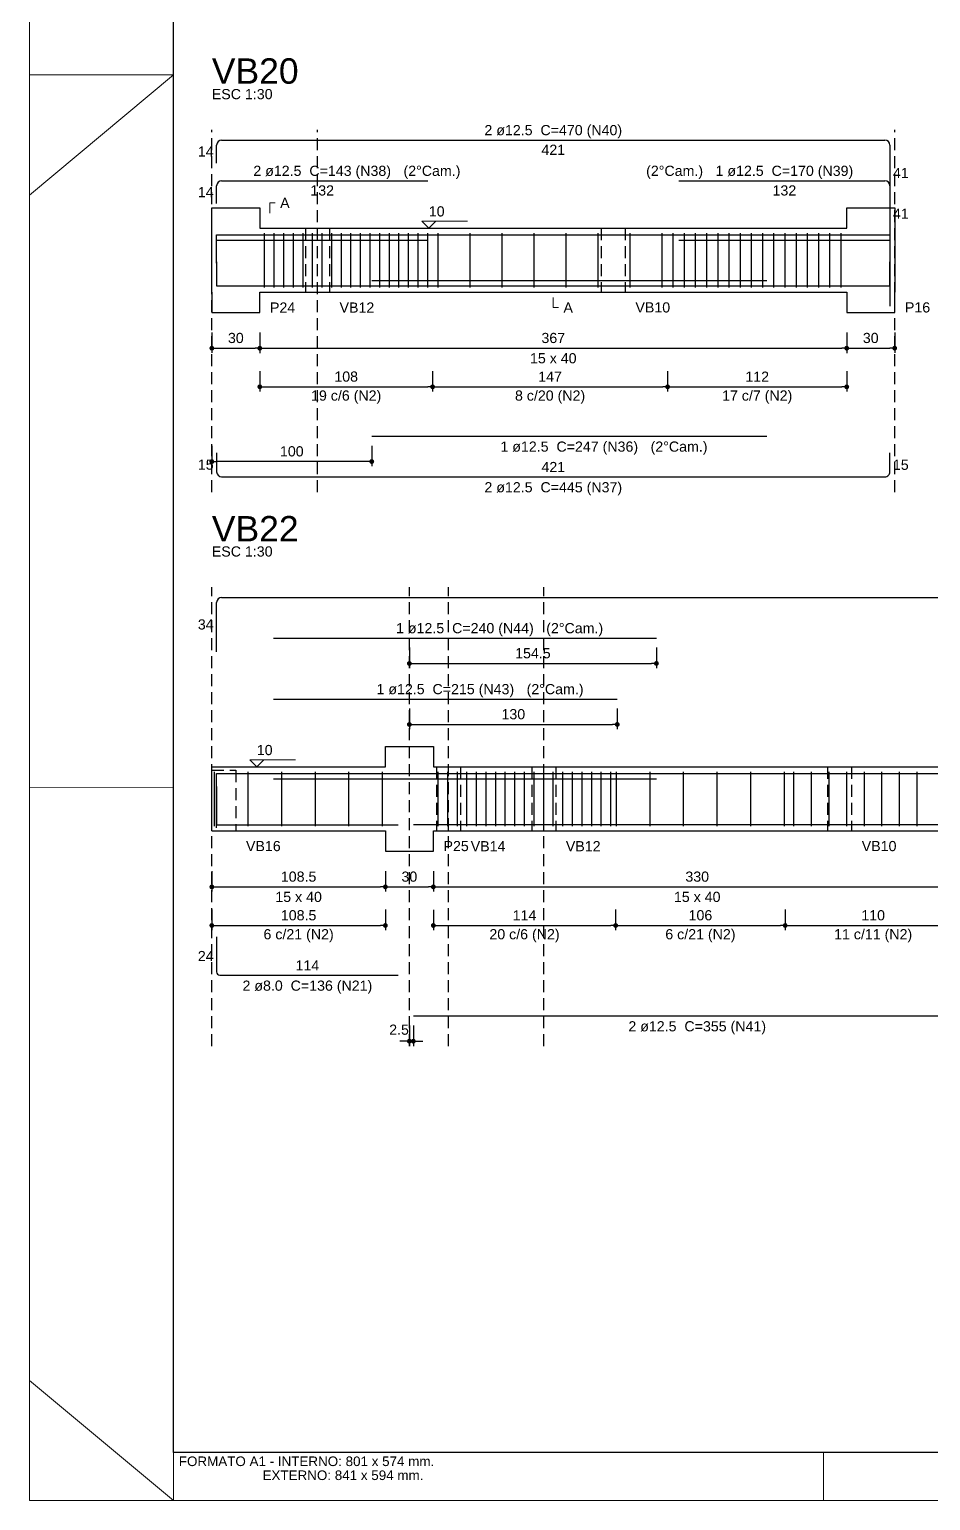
# Model space of a CAD drawing. Header units: millimetres. Extents: x 0 to 84.1, y 0 to 59.4.
# Drawn here: x 0 to 18.78, y 0 to 30.65 of the extents above; entities that cross this region are included whole.
import ezdxf

# ---------------------------------------------------------------- set-up
doc = ezdxf.new("R2010")
doc.units = ezdxf.units.MM
doc.header["$MEASUREMENT"] = 0
doc.linetypes.add('Dashed2', pattern=[0.375, 0.25, -0.125])
doc.layers.get('0').update_dxf_attribs({"color": 1, "lineweight": 13})
for name, color, linetype, lineweight in [('Descrição da armadura', 2, 'Continuous', 20), ('DT-Forma', 4, 'Continuous', 30), ('DT-Pontilhado', 7, 'Dashed2', 25), ('DT-Textos', 2, 'Continuous', 20), ('DT-Título', 3, 'Continuous', 25), ('FOLHA EXTERNA', 1, 'Continuous', 13), ('Folha_padrão', 3, 'Continuous', 25), ('Textos armaduras', 1, 'Continuous', 13)]:
    doc.layers.add(name, color=color, linetype=linetype, lineweight=lineweight)
for name, color, linetype in [('DT-Arm complementar', 252, 'Continuous'), ('DT-Barras na forma', 170, 'Continuous'), ('DT-Barras rebatidas', 170, 'Continuous'), ('DT-Cotas', 12, 'Continuous')]:
    doc.layers.add(name, color=color, linetype=linetype)
doc.styles.add('Arial', font='')
doc.styles.get('Arial').set_extended_font_data('Arial')
doc.dimstyles.new('UM_30.000300', dxfattribs={"dimtxt": 0.18, "dimasz": 0.1, "dimexe": 0.1, "dimexo": 0.2, "dimgap": 0, "dimtad": 1, "dimtih": 1, "dimtoh": 1, "dimdec": 1, "dimlfac": 30.0003, "dimzin": 0, "dimdsep": 46, "dimtxsty": 'Standard', "dimcen": 0.09, "dimdle": 0.1, "dimadec": 1, "dimazin": 2, "dimtfac": 1, "dimtdec": 4, "dimtofl": 0, "dimtmove": 0, "dimatfit": 3, "dimfxl": 1, "dimtolj": 1, "dimarcsym": 0})

# ---------------------------------------------------------------- blocks, each defined once
blk = doc.blocks.new('_Dot')
at = {"color": 0, "linetype": 'ByBlock', "lineweight": -2}
blk.add_line((-0.5, 0), (-1, 0), dxfattribs=at)
at = {"color": 0, "linetype": 'ByBlock', "const_width": 0.5}
blk.add_lwpolyline([(-0.25, 0, 1), (0.25, 0, 1)], format="xyb", close=True, dxfattribs=at)
blk = doc.blocks.new('*D63')
at = {"layer": 'Defpoints', "color": 0}
for p in [(3.80242, 24.539827), (4.80242, 24.539827), (4.80242, 24.010327)]:
    blk.add_point(p, dxfattribs=at)
at = {"layer": 'DT-Cotas', "color": 0, "lineweight": -2}
for p, q in [((3.80242, 24.339827), (3.80242, 23.910327)), ((4.80242, 24.339827), (4.80242, 23.910327)), ((3.90242, 24.010327), (4.70242, 24.010327))]:
    blk.add_line(p, q, dxfattribs=at)
at = {"layer": 'DT-Cotas', "color": 0, "lineweight": -2, "xscale": 0.1, "yscale": 0.1, "zscale": 0.1, "rotation": 180}
blk.add_blockref('_Dot', (3.80242, 24.010327), dxfattribs=at)
at = {"layer": 'DT-Cotas', "color": 0, "lineweight": -2, "xscale": 0.1, "yscale": 0.1, "zscale": 0.1}
blk.add_blockref('_Dot', (4.80242, 24.010327), dxfattribs=at)
at = {"layer": 'DT-Cotas', "insert": (4.30242, 24.222127), "char_height": 0.2118, "attachment_point": 5, "rotation": 0.0057296, "style": 'Arial'}
blk.add_mtext('\\A1;30', dxfattribs=at)
blk = doc.blocks.new('*D64')
at = {"layer": 'Defpoints', "color": 0}
for p in [(4.802, 24.54), (17.036, 24.54), (17.036, 24.01)]:
    blk.add_point(p, dxfattribs=at)
at = {"layer": 'DT-Cotas', "color": 0, "lineweight": -2}
for p, q in [((4.802, 24.34), (4.802, 23.91)), ((17.036, 24.34), (17.036, 23.91)), ((4.902, 24.01), (16.936, 24.01))]:
    blk.add_line(p, q, dxfattribs=at)
at = {"layer": 'DT-Cotas', "color": 0, "lineweight": -2, "xscale": 0.1, "yscale": 0.1, "zscale": 0.1, "rotation": 180}
blk.add_blockref('_Dot', (4.802, 24.01), dxfattribs=at)
at = {"layer": 'DT-Cotas', "color": 0, "lineweight": -2, "xscale": 0.1, "yscale": 0.1, "zscale": 0.1}
blk.add_blockref('_Dot', (17.036, 24.01), dxfattribs=at)
at = {"layer": 'DT-Cotas', "insert": (10.919, 24.222), "char_height": 0.2118, "attachment_point": 5, "style": 'Arial'}
blk.add_mtext('\\A1;367', dxfattribs=at)
blk = doc.blocks.new('*D65')
at = {"layer": 'Defpoints', "color": 0}
for p in [(17.035753, 24.539827), (18.035753, 24.539827), (18.035753, 24.010327)]:
    blk.add_point(p, dxfattribs=at)
at = {"layer": 'DT-Cotas', "color": 0, "lineweight": -2}
for p, q in [((17.035753, 24.339827), (17.035753, 23.910327)), ((18.035753, 24.339827), (18.035753, 23.910327)), ((17.135753, 24.010327), (17.935753, 24.010327))]:
    blk.add_line(p, q, dxfattribs=at)
at = {"layer": 'DT-Cotas', "color": 0, "lineweight": -2, "xscale": 0.1, "yscale": 0.1, "zscale": 0.1, "rotation": 180}
blk.add_blockref('_Dot', (17.035753, 24.010327), dxfattribs=at)
at = {"layer": 'DT-Cotas', "color": 0, "lineweight": -2, "xscale": 0.1, "yscale": 0.1, "zscale": 0.1}
blk.add_blockref('_Dot', (18.035753, 24.010327), dxfattribs=at)
at = {"layer": 'DT-Cotas', "insert": (17.535753, 24.222127), "char_height": 0.2118, "attachment_point": 5, "rotation": 0.0057296, "style": 'Arial'}
blk.add_mtext('\\A1;30', dxfattribs=at)
blk = doc.blocks.new('*D66')
at = {"layer": 'Defpoints', "color": 0}
for p in [(3.802, 22.178), (7.136, 22.178), (3.802, 21.649)]:
    blk.add_point(p, dxfattribs=at)
at = {"layer": 'DT-Cotas', "color": 0, "lineweight": -2}
for p, q in [((3.802, 21.978), (3.802, 21.549)), ((7.136, 21.978), (7.136, 21.549)), ((7.036, 21.649), (3.902, 21.649))]:
    blk.add_line(p, q, dxfattribs=at)
at = {"layer": 'DT-Cotas', "color": 0, "lineweight": -2, "xscale": 0.1, "yscale": 0.1, "zscale": 0.1, "rotation": 180}
blk.add_blockref('_Dot', (3.802, 21.649), dxfattribs=at)
at = {"layer": 'DT-Cotas', "color": 0, "lineweight": -2, "xscale": 0.1, "yscale": 0.1, "zscale": 0.1}
blk.add_blockref('_Dot', (7.136, 21.649), dxfattribs=at)
at = {"layer": 'DT-Cotas', "insert": (5.469, 21.86), "char_height": 0.2118, "attachment_point": 5, "rotation": 0.0057, "style": 'Arial'}
blk.add_mtext('\\A1;100', dxfattribs=at)
blk = doc.blocks.new('*D69')
at = {"layer": 'Defpoints', "color": 0}
for p in [(4.80242, 23.734987), (8.40242, 23.734987), (8.40242, 23.205487)]:
    blk.add_point(p, dxfattribs=at)
at = {"layer": 'DT-Cotas', "color": 0, "lineweight": -2}
for p, q in [((4.80242, 23.534987), (4.80242, 23.105487)), ((8.40242, 23.534987), (8.40242, 23.105487)), ((4.90242, 23.205487), (8.30242, 23.205487))]:
    blk.add_line(p, q, dxfattribs=at)
at = {"layer": 'DT-Cotas', "color": 0, "lineweight": -2, "xscale": 0.1, "yscale": 0.1, "zscale": 0.1, "rotation": 180}
blk.add_blockref('_Dot', (4.80242, 23.205487), dxfattribs=at)
at = {"layer": 'DT-Cotas', "color": 0, "lineweight": -2, "xscale": 0.1, "yscale": 0.1, "zscale": 0.1}
blk.add_blockref('_Dot', (8.40242, 23.205487), dxfattribs=at)
at = {"layer": 'DT-Cotas', "insert": (6.60242, 23.417287), "char_height": 0.2118, "attachment_point": 5, "style": 'Arial'}
blk.add_mtext('\\A1;108', dxfattribs=at)
blk = doc.blocks.new('*D70')
at = {"layer": 'Defpoints', "color": 0}
for p in [(13.302, 23.735), (17.036, 23.735), (17.036, 23.205)]:
    blk.add_point(p, dxfattribs=at)
at = {"layer": 'DT-Cotas', "color": 0, "lineweight": -2}
for p, q in [((13.302, 23.535), (13.302, 23.105)), ((17.036, 23.535), (17.036, 23.105)), ((13.402, 23.205), (16.936, 23.205))]:
    blk.add_line(p, q, dxfattribs=at)
at = {"layer": 'DT-Cotas', "color": 0, "lineweight": -2, "xscale": 0.1, "yscale": 0.1, "zscale": 0.1, "rotation": 180}
blk.add_blockref('_Dot', (13.302, 23.205), dxfattribs=at)
at = {"layer": 'DT-Cotas', "color": 0, "lineweight": -2, "xscale": 0.1, "yscale": 0.1, "zscale": 0.1}
blk.add_blockref('_Dot', (17.036, 23.205), dxfattribs=at)
at = {"layer": 'DT-Cotas', "insert": (15.169, 23.417), "char_height": 0.2118, "attachment_point": 5, "style": 'Arial'}
blk.add_mtext('\\A1;112', dxfattribs=at)
blk = doc.blocks.new('*D71')
at = {"layer": 'Defpoints', "color": 0}
for p in [(8.40242, 23.734987), (13.30242, 23.734987), (13.30242, 23.205487)]:
    blk.add_point(p, dxfattribs=at)
at = {"layer": 'DT-Cotas', "color": 0, "lineweight": -2}
for p, q in [((8.40242, 23.534987), (8.40242, 23.105487)), ((13.30242, 23.534987), (13.30242, 23.105487)), ((8.50242, 23.205487), (13.20242, 23.205487))]:
    blk.add_line(p, q, dxfattribs=at)
at = {"layer": 'DT-Cotas', "color": 0, "lineweight": -2, "xscale": 0.1, "yscale": 0.1, "zscale": 0.1, "rotation": 180}
blk.add_blockref('_Dot', (8.40242, 23.205487), dxfattribs=at)
at = {"layer": 'DT-Cotas', "color": 0, "lineweight": -2, "xscale": 0.1, "yscale": 0.1, "zscale": 0.1}
blk.add_blockref('_Dot', (13.30242, 23.205487), dxfattribs=at)
at = {"layer": 'DT-Cotas', "insert": (10.85242, 23.417287), "char_height": 0.2118, "attachment_point": 5, "rotation": 0.0057296, "style": 'Arial'}
blk.add_mtext('\\A1;147', dxfattribs=at)
blk = doc.blocks.new('*D76')
at = {"layer": 'Defpoints', "color": 0}
for p in [(3.802, 13.316), (7.419, 13.316), (7.419, 12.787)]:
    blk.add_point(p, dxfattribs=at)
at = {"layer": 'DT-Cotas', "color": 0, "lineweight": -2}
for p, q in [((3.802, 13.116), (3.802, 12.687)), ((7.419, 13.116), (7.419, 12.687)), ((3.902, 12.787), (7.319, 12.787))]:
    blk.add_line(p, q, dxfattribs=at)
at = {"layer": 'DT-Cotas', "color": 0, "lineweight": -2, "xscale": 0.1, "yscale": 0.1, "zscale": 0.1, "rotation": 180}
blk.add_blockref('_Dot', (3.802, 12.787), dxfattribs=at)
at = {"layer": 'DT-Cotas', "color": 0, "lineweight": -2, "xscale": 0.1, "yscale": 0.1, "zscale": 0.1}
blk.add_blockref('_Dot', (7.419, 12.787), dxfattribs=at)
at = {"layer": 'DT-Cotas', "insert": (5.611, 12.999), "char_height": 0.2118, "attachment_point": 5, "style": 'Arial'}
blk.add_mtext('\\A1;108.5', dxfattribs=at)
blk = doc.blocks.new('*D77')
at = {"layer": 'Defpoints', "color": 0}
for p in [(7.419087, 13.316354), (8.419087, 13.316354), (8.419087, 12.786854)]:
    blk.add_point(p, dxfattribs=at)
at = {"layer": 'DT-Cotas', "color": 0, "lineweight": -2}
for p, q in [((7.419087, 13.116354), (7.419087, 12.686854)), ((8.419087, 13.116354), (8.419087, 12.686854)), ((7.519087, 12.786854), (8.319087, 12.786854))]:
    blk.add_line(p, q, dxfattribs=at)
at = {"layer": 'DT-Cotas', "color": 0, "lineweight": -2, "xscale": 0.1, "yscale": 0.1, "zscale": 0.1, "rotation": 180}
blk.add_blockref('_Dot', (7.419087, 12.786854), dxfattribs=at)
at = {"layer": 'DT-Cotas', "color": 0, "lineweight": -2, "xscale": 0.1, "yscale": 0.1, "zscale": 0.1}
blk.add_blockref('_Dot', (8.419087, 12.786854), dxfattribs=at)
at = {"layer": 'DT-Cotas', "insert": (7.919087, 12.998654), "char_height": 0.2118, "attachment_point": 5, "rotation": 0.0057296, "style": 'Arial'}
blk.add_mtext('\\A1;30', dxfattribs=at)
blk = doc.blocks.new('*D78')
at = {"layer": 'Defpoints', "color": 0}
for p in [(8.419087, 13.316354), (19.419087, 13.316354), (19.419087, 12.786854)]:
    blk.add_point(p, dxfattribs=at)
at = {"layer": 'DT-Cotas', "color": 0, "lineweight": -2}
for p, q in [((8.419087, 13.116354), (8.419087, 12.686854)), ((19.419087, 13.116354), (19.419087, 12.686854)), ((8.519087, 12.786854), (19.319087, 12.786854))]:
    blk.add_line(p, q, dxfattribs=at)
at = {"layer": 'DT-Cotas', "color": 0, "lineweight": -2, "xscale": 0.1, "yscale": 0.1, "zscale": 0.1, "rotation": 180}
blk.add_blockref('_Dot', (8.419087, 12.786854), dxfattribs=at)
at = {"layer": 'DT-Cotas', "color": 0, "lineweight": -2, "xscale": 0.1, "yscale": 0.1, "zscale": 0.1}
blk.add_blockref('_Dot', (19.419087, 12.786854), dxfattribs=at)
at = {"layer": 'DT-Cotas', "insert": (13.919087, 12.998654), "char_height": 0.2118, "attachment_point": 5, "style": 'Arial'}
blk.add_mtext('\\A1;330', dxfattribs=at)
blk = doc.blocks.new('*D84')
at = {"layer": 'Defpoints', "color": 0}
for p in [(7.919087, 10.099914), (8.00242, 10.099914), (7.919087, 9.570414)]:
    blk.add_point(p, dxfattribs=at)
at = {"layer": 'DT-Cotas', "color": 0, "lineweight": -2}
for p, q in [((7.919087, 9.899914), (7.919087, 9.470414)), ((8.00242, 9.899914), (8.00242, 9.470414)), ((7.819087, 9.570414), (7.719087, 9.570414)), ((8.10242, 9.570414), (8.20242, 9.570414))]:
    blk.add_line(p, q, dxfattribs=at)
at = {"layer": 'DT-Cotas', "color": 0, "lineweight": -2, "xscale": 0.1, "yscale": 0.1, "zscale": 0.1}
blk.add_blockref('_Dot', (7.919087, 9.570414), dxfattribs=at)
at = {"layer": 'DT-Cotas', "color": 0, "lineweight": -2, "xscale": 0.1, "yscale": 0.1, "zscale": 0.1, "rotation": 180}
blk.add_blockref('_Dot', (8.00242, 9.570414), dxfattribs=at)
at = {"layer": 'DT-Cotas', "insert": (7.704473, 9.810202), "char_height": 0.2118, "attachment_point": 5, "rotation": 0.0057296, "style": 'Arial'}
blk.add_mtext('\\A1;2.5', dxfattribs=at)
blk = doc.blocks.new('*D86')
at = {"layer": 'Defpoints', "color": 0}
for p in [(7.919, 16.701), (12.252, 16.701), (12.252, 16.171)]:
    blk.add_point(p, dxfattribs=at)
at = {"layer": 'DT-Cotas', "color": 0, "lineweight": -2}
for p, q in [((7.919, 16.501), (7.919, 16.071)), ((12.252, 16.501), (12.252, 16.071)), ((8.019, 16.171), (12.152, 16.171))]:
    blk.add_line(p, q, dxfattribs=at)
at = {"layer": 'DT-Cotas', "color": 0, "lineweight": -2, "xscale": 0.1, "yscale": 0.1, "zscale": 0.1, "rotation": 180}
blk.add_blockref('_Dot', (7.919, 16.171), dxfattribs=at)
at = {"layer": 'DT-Cotas', "color": 0, "lineweight": -2, "xscale": 0.1, "yscale": 0.1, "zscale": 0.1}
blk.add_blockref('_Dot', (12.252, 16.171), dxfattribs=at)
at = {"layer": 'DT-Cotas', "insert": (10.086, 16.383), "char_height": 0.2118, "attachment_point": 5, "rotation": 0.0057, "style": 'Arial'}
blk.add_mtext('\\A1;130', dxfattribs=at)
blk = doc.blocks.new('*D87')
at = {"layer": 'Defpoints', "color": 0}
for p in [(7.919087, 17.971587), (13.069087, 17.971587), (13.069087, 17.442087)]:
    blk.add_point(p, dxfattribs=at)
at = {"layer": 'DT-Cotas', "color": 0, "lineweight": -2}
for p, q in [((7.919087, 17.771587), (7.919087, 17.342087)), ((13.069087, 17.771587), (13.069087, 17.342087)), ((8.019087, 17.442087), (12.969087, 17.442087))]:
    blk.add_line(p, q, dxfattribs=at)
at = {"layer": 'DT-Cotas', "color": 0, "lineweight": -2, "xscale": 0.1, "yscale": 0.1, "zscale": 0.1, "rotation": 180}
blk.add_blockref('_Dot', (7.919087, 17.442087), dxfattribs=at)
at = {"layer": 'DT-Cotas', "color": 0, "lineweight": -2, "xscale": 0.1, "yscale": 0.1, "zscale": 0.1}
blk.add_blockref('_Dot', (13.069087, 17.442087), dxfattribs=at)
at = {"layer": 'DT-Cotas', "insert": (10.494087, 17.653887), "char_height": 0.2118, "attachment_point": 5, "rotation": 0.0057296, "style": 'Arial'}
blk.add_mtext('\\A1;154.5', dxfattribs=at)
blk = doc.blocks.new('*D91')
at = {"layer": 'Defpoints', "color": 0}
for p in [(3.802, 12.512), (7.419, 12.512), (7.419, 11.982)]:
    blk.add_point(p, dxfattribs=at)
at = {"layer": 'DT-Cotas', "color": 0, "lineweight": -2}
for p, q in [((3.802, 12.312), (3.802, 11.882)), ((7.419, 12.312), (7.419, 11.882)), ((3.902, 11.982), (7.319, 11.982))]:
    blk.add_line(p, q, dxfattribs=at)
at = {"layer": 'DT-Cotas', "color": 0, "lineweight": -2, "xscale": 0.1, "yscale": 0.1, "zscale": 0.1, "rotation": 180}
blk.add_blockref('_Dot', (3.802, 11.982), dxfattribs=at)
at = {"layer": 'DT-Cotas', "color": 0, "lineweight": -2, "xscale": 0.1, "yscale": 0.1, "zscale": 0.1}
blk.add_blockref('_Dot', (7.419, 11.982), dxfattribs=at)
at = {"layer": 'DT-Cotas', "insert": (5.611, 12.194), "char_height": 0.2118, "attachment_point": 5, "style": 'Arial'}
blk.add_mtext('\\A1;108.5', dxfattribs=at)
blk = doc.blocks.new('*D92')
at = {"layer": 'Defpoints', "color": 0}
for p in [(8.419087, 12.511514), (12.219087, 12.511514), (12.219087, 11.982014)]:
    blk.add_point(p, dxfattribs=at)
at = {"layer": 'DT-Cotas', "color": 0, "lineweight": -2}
for p, q in [((8.419087, 12.311514), (8.419087, 11.882014)), ((12.219087, 12.311514), (12.219087, 11.882014)), ((8.519087, 11.982014), (12.119087, 11.982014))]:
    blk.add_line(p, q, dxfattribs=at)
at = {"layer": 'DT-Cotas', "color": 0, "lineweight": -2, "xscale": 0.1, "yscale": 0.1, "zscale": 0.1, "rotation": 180}
blk.add_blockref('_Dot', (8.419087, 11.982014), dxfattribs=at)
at = {"layer": 'DT-Cotas', "color": 0, "lineweight": -2, "xscale": 0.1, "yscale": 0.1, "zscale": 0.1}
blk.add_blockref('_Dot', (12.219087, 11.982014), dxfattribs=at)
at = {"layer": 'DT-Cotas', "insert": (10.319087, 12.193814), "char_height": 0.2118, "attachment_point": 5, "rotation": 0.0057296, "style": 'Arial'}
blk.add_mtext('\\A1;114', dxfattribs=at)
blk = doc.blocks.new('*D93')
at = {"layer": 'Defpoints', "color": 0}
for p in [(15.752, 12.512), (19.419, 12.512), (19.419, 11.982)]:
    blk.add_point(p, dxfattribs=at)
at = {"layer": 'DT-Cotas', "color": 0, "lineweight": -2}
for p, q in [((15.752, 12.312), (15.752, 11.882)), ((19.419, 12.312), (19.419, 11.882)), ((15.852, 11.982), (19.319, 11.982))]:
    blk.add_line(p, q, dxfattribs=at)
at = {"layer": 'DT-Cotas', "color": 0, "lineweight": -2, "xscale": 0.1, "yscale": 0.1, "zscale": 0.1, "rotation": 180}
blk.add_blockref('_Dot', (15.752, 11.982), dxfattribs=at)
at = {"layer": 'DT-Cotas', "color": 0, "lineweight": -2, "xscale": 0.1, "yscale": 0.1, "zscale": 0.1}
blk.add_blockref('_Dot', (19.419, 11.982), dxfattribs=at)
at = {"layer": 'DT-Cotas', "insert": (17.586, 12.194), "char_height": 0.2118, "attachment_point": 5, "rotation": 0.0057, "style": 'Arial'}
blk.add_mtext('\\A1;110', dxfattribs=at)
blk = doc.blocks.new('*D94')
at = {"layer": 'Defpoints', "color": 0}
for p in [(12.219, 12.512), (15.752, 12.512), (15.752, 11.982)]:
    blk.add_point(p, dxfattribs=at)
at = {"layer": 'DT-Cotas', "color": 0, "lineweight": -2}
for p, q in [((12.219, 12.312), (12.219, 11.882)), ((15.752, 12.312), (15.752, 11.882)), ((12.319, 11.982), (15.652, 11.982))]:
    blk.add_line(p, q, dxfattribs=at)
at = {"layer": 'DT-Cotas', "color": 0, "lineweight": -2, "xscale": 0.1, "yscale": 0.1, "zscale": 0.1, "rotation": 180}
blk.add_blockref('_Dot', (12.219, 11.982), dxfattribs=at)
at = {"layer": 'DT-Cotas', "color": 0, "lineweight": -2, "xscale": 0.1, "yscale": 0.1, "zscale": 0.1}
blk.add_blockref('_Dot', (15.752, 11.982), dxfattribs=at)
at = {"layer": 'DT-Cotas', "insert": (13.986, 12.194), "char_height": 0.2118, "attachment_point": 5, "style": 'Arial'}
blk.add_mtext('\\A1;106', dxfattribs=at)

msp = doc.modelspace()

# ---------------------------------------------------------------- linework, layer by layer
at = {"layer": 'DT-Arm complementar'}
for p, q in [((4.9024, 25.2752), (4.9024, 26.4086)), ((5.1024, 25.2752), (5.1024, 26.4086)), ((5.3024, 25.2752), (5.3024, 26.4086)), ((5.5024, 25.2752), (5.5024, 26.4086)), ((5.7024, 25.2752), (5.7024, 26.4086)), ((5.9024, 25.2752), (5.9024, 26.4086)), ((6.1024, 25.2752), (6.1024, 26.4086)), ((6.3024, 25.2752), (6.3024, 26.4086)), ((6.5024, 25.2752), (6.5024, 26.4086)), ((6.7024, 25.2752), (6.7024, 26.4086)), ((6.9024, 25.2752), (6.9024, 26.4086)), ((7.1024, 25.2752), (7.1024, 26.4086)), ((7.3024, 25.2752), (7.3024, 26.4086)), ((7.5024, 25.2752), (7.5024, 26.4086)), ((7.7024, 25.2752), (7.7024, 26.4086)), ((7.9024, 25.2752), (7.9024, 26.4086)), ((8.1024, 25.2752), (8.1024, 26.4086)), ((8.3024, 25.2752), (8.3024, 26.4086)), ((8.5191, 25.2752), (8.5191, 26.4086)), ((9.1858, 25.2752), (9.1858, 26.4086)), ((9.8524, 25.2752), (9.8524, 26.4086)), ((10.5191, 25.2752), (10.5191, 26.4086)), ((11.1858, 25.2752), (11.1858, 26.4086)), ((11.8524, 25.2752), (11.8524, 26.4086)), ((12.5191, 25.2752), (12.5191, 26.4086)), ((13.1858, 25.2752), (13.1858, 26.4086)), ((13.4191, 25.2752), (13.4191, 26.4086)), ((13.6524, 25.2752), (13.6524, 26.4086)), ((13.8858, 25.2752), (13.8858, 26.4086)), ((14.1191, 25.2752), (14.1191, 26.4086)), ((14.3524, 25.2752), (14.3524, 26.4086)), ((14.5858, 25.2752), (14.5858, 26.4086)), ((14.8191, 25.2752), (14.8191, 26.4086)), ((15.0524, 25.2752), (15.0524, 26.4086)), ((15.2858, 25.2752), (15.2858, 26.4086)), ((15.5191, 25.2752), (15.5191, 26.4086)), ((15.7524, 25.2752), (15.7524, 26.4086)), ((15.9858, 25.2752), (15.9858, 26.4086)), ((16.2191, 25.2752), (16.2191, 26.4086)), ((16.4524, 25.2752), (16.4524, 26.4086)), ((16.6858, 25.2752), (16.6858, 26.4086)), ((16.9191, 25.2752), (16.9191, 26.4086)), ((3.8608, 14.0518), (3.8608, 15.1851)), ((4.5608, 14.0518), (4.5608, 15.1851)), ((5.2608, 14.0518), (5.2608, 15.1851)), ((5.9608, 14.0518), (5.9608, 15.1851)), ((6.6608, 14.0518), (6.6608, 15.1851)), ((7.3608, 14.0518), (7.3608, 15.1851)), ((8.5191, 14.0518), (8.5191, 15.1851)), ((8.7191, 14.0518), (8.7191, 15.1851)), ((8.9191, 14.0518), (8.9191, 15.1851)), ((9.1191, 14.0518), (9.1191, 15.1851)), ((9.3191, 14.0518), (9.3191, 15.1851)), ((9.5191, 14.0518), (9.5191, 15.1851)), ((9.7191, 14.0518), (9.7191, 15.1851)), ((9.9191, 14.0518), (9.9191, 15.1851)), ((10.1191, 14.0518), (10.1191, 15.1851)), ((10.3191, 14.0518), (10.3191, 15.1851)), ((10.5191, 14.0518), (10.5191, 15.1851)), ((10.7191, 14.0518), (10.7191, 15.1851)), ((10.9191, 14.0518), (10.9191, 15.1851)), ((11.1191, 14.0518), (11.1191, 15.1851)), ((11.3191, 14.0518), (11.3191, 15.1851)), ((11.5191, 14.0518), (11.5191, 15.1851)), ((11.7191, 14.0518), (11.7191, 15.1851)), ((11.9191, 14.0518), (11.9191, 15.1851)), ((12.1191, 14.0518), (12.1191, 15.1851)), ((12.2358, 14.0518), (12.2358, 15.1851)), ((12.9358, 14.0518), (12.9358, 15.1851)), ((13.6358, 14.0518), (13.6358, 15.1851)), ((14.3358, 14.0518), (14.3358, 15.1851)), ((15.0358, 14.0518), (15.0358, 15.1851)), ((15.7358, 14.0518), (15.7358, 15.1851)), ((15.9358, 14.0518), (15.9358, 15.1851)), ((16.3024, 14.0518), (16.3024, 15.1851)), ((16.6691, 14.0518), (16.6691, 15.1851)), ((17.0358, 14.0518), (17.0358, 15.1851)), ((17.4024, 14.0518), (17.4024, 15.1851)), ((17.7691, 14.0518), (17.7691, 15.1851)), ((18.1358, 14.0518), (18.1358, 15.1851)), ((18.5024, 14.0518), (18.5024, 15.1851))]:
    msp.add_line(p, q, dxfattribs=at)
at = {"layer": 'DT-Barras na forma'}
for points in [[(3.9024, 25.8919), (3.9024, 26.3711), (17.9358, 26.3711), (17.9358, 24.9934)], [(3.9024, 25.7836), (3.9024, 26.2627), (8.3024, 26.2627)], [(13.5358, 26.2627), (17.9358, 26.2627), (17.9358, 24.8851)], [(3.9024, 25.8127), (3.9024, 25.3127), (17.9358, 25.3127), (17.9358, 25.8127)], [(7.1358, 25.4211), (15.3691, 25.4211)], [(3.9024, 14.0143), (3.9024, 15.1476), (37.8191, 15.1476)], [(5.0858, 15.0393), (12.2524, 15.0393)], [(5.0858, 15.0393), (13.0691, 15.0393)], [(3.9024, 14.8781), (3.9024, 14.0818), (7.6858, 14.0818)], [(8.0024, 14.0893), (19.8358, 14.0893)]]:
    msp.add_lwpolyline(points, dxfattribs=at)
at = {"layer": 'DT-Barras rebatidas'}
for p, q in [((3.9024, 27.8687), (3.9024, 28.2437)), ((4.0066, 28.3479), (17.8314, 28.3479)), ((17.9356, 28.2437), (17.9356, 26.9702)), ((3.9024, 27.0215), (3.9024, 27.3965)), ((4.0066, 27.5007), (8.3024, 27.5007)), ((13.5358, 27.5007), (17.8315, 27.5007)), ((17.9357, 27.3965), (17.9357, 26.123)), ((7.1358, 22.1781), (15.369, 22.1781)), ((3.9024, 21.8309), (3.9024, 21.4351)), ((17.9356, 21.4351), (17.9356, 21.8309)), ((4.0066, 21.3309), (17.8314, 21.3309)), ((3.9024, 17.6855), (3.9024, 18.7146)), ((4.0066, 18.8188), (37.8187, 18.8188)), ((5.0858, 17.9716), (13.069, 17.9716)), ((5.0858, 16.7008), (12.2523, 16.7008)), ((3.9024, 11.7435), (3.9024, 11.0138)), ((3.9691, 10.9471), (7.6857, 10.9471)), ((8.0024, 10.0999), (19.8356, 10.0999))]:
    msp.add_line(p, q, dxfattribs=at)
for centre, radius, start, end in [((4.0066, 28.2437), 0.1042, 90, 179.99998), ((17.8314, 28.2437), 0.1042, 0, 90), ((4.0066, 27.3965), 0.1042, 90, 179.99998), ((17.8315, 27.3965), 0.1042, 0, 90), ((4.0066, 21.4351), 0.1042, 180, 270), ((17.8314, 21.4351), 0.1042, 270, 0.00002), ((4.0066, 18.7146), 0.1042, 90, 179.99998), ((3.9691, 11.0138), 0.0667, 180, 270)]:
    msp.add_arc(centre, radius, start, end, dxfattribs=at)
at = {"layer": 'DT-Forma'}
for p, q in [((3.8024, 26.5086), (3.8024, 26.9322)), ((3.8024, 26.9322), (4.8024, 26.9322)), ((4.8024, 26.9322), (4.8024, 26.5086)), ((17.0358, 26.5086), (17.0358, 26.9322)), ((17.0358, 26.9322), (18.0358, 26.9322)), ((18.0358, 26.9322), (18.0358, 26.5086)), ((4.8024, 26.5086), (5.7524, 26.5086)), ((5.7524, 26.5086), (6.2524, 26.5086)), ((6.2524, 26.5086), (11.9191, 26.5086)), ((11.9191, 26.5086), (12.4191, 26.5086)), ((12.4191, 26.5086), (17.0358, 26.5086)), ((3.8024, 25.1752), (3.8024, 24.7516)), ((4.8024, 24.7516), (4.8024, 25.1752)), ((4.8024, 25.1752), (5.7524, 25.1752)), ((5.7524, 25.1752), (6.2524, 25.1752)), ((6.2524, 25.1752), (11.9191, 25.1752)), ((11.9191, 25.1752), (12.4191, 25.1752)), ((12.4191, 25.1752), (17.0358, 25.1752)), ((17.0358, 25.1752), (17.0358, 24.7516)), ((18.0358, 24.7516), (18.0358, 25.1752)), ((3.8024, 24.7516), (4.8024, 24.7516)), ((17.0358, 24.7516), (18.0358, 24.7516)), ((7.4191, 15.2851), (7.4191, 15.7087)), ((7.4191, 15.7087), (8.4191, 15.7087)), ((8.4191, 15.7087), (8.4191, 15.2851)), ((3.8024, 15.2851), (4.3024, 15.2851)), ((4.3024, 15.2851), (7.4191, 15.2851)), ((8.4191, 15.2851), (8.4858, 15.2851)), ((8.4858, 15.2851), (8.9858, 15.2851)), ((8.9858, 15.2851), (10.4691, 15.2851)), ((10.4691, 15.2851), (10.9691, 15.2851)), ((10.9691, 15.2851), (16.6358, 15.2851)), ((16.6358, 15.2851), (17.1358, 15.2851)), ((17.1358, 15.2851), (19.4191, 15.2851)), ((3.8024, 13.9518), (4.3024, 13.9518)), ((4.3024, 13.9518), (7.4191, 13.9518)), ((7.4191, 13.9518), (7.4191, 13.5282)), ((8.4191, 13.5282), (8.4191, 13.9518)), ((8.4191, 13.9518), (8.4858, 13.9518)), ((8.4858, 13.9518), (8.9858, 13.9518)), ((8.9858, 13.9518), (10.4691, 13.9518)), ((10.4691, 13.9518), (10.9691, 13.9518)), ((10.9691, 13.9518), (16.6358, 13.9518)), ((16.6358, 13.9518), (17.1358, 13.9518)), ((17.1358, 13.9518), (19.4191, 13.9518)), ((7.4191, 13.5282), (8.4191, 13.5282))]:
    msp.add_line(p, q, dxfattribs=at)
at = {"layer": 'DT-Forma', "linetype": 'Continuous'}
for p, q in [((3.8024, 25.1752), (3.8024, 26.5086)), ((18.0358, 26.5086), (18.0358, 25.1752)), ((3.8024, 13.9518), (3.8024, 15.2851))]:
    msp.add_line(p, q, dxfattribs=at)
at = {"layer": 'DT-Pontilhado'}
for p, q in [((3.8024, 21.0132), (3.8024, 28.5597)), ((6.0024, 21.0132), (6.0024, 28.5597)), ((18.0358, 21.0132), (18.0358, 28.5597)), ((5.7524, 26.5086), (5.7524, 25.1752)), ((6.2524, 26.5086), (6.2524, 25.1752)), ((11.9191, 26.5086), (11.9191, 25.1752)), ((12.4191, 26.5086), (12.4191, 25.1752)), ((3.8024, 9.4704), (3.8024, 19.0306)), ((7.9191, 9.4704), (7.9191, 19.0306)), ((8.7358, 9.4704), (8.7358, 19.0306)), ((10.7191, 9.4704), (10.7191, 19.0306)), ((3.8024, 15.2184), (4.3024, 15.2184)), ((4.3024, 15.2184), (4.3024, 13.9518)), ((8.4858, 15.2851), (8.4858, 13.9518)), ((8.9858, 15.2851), (8.9858, 13.9518)), ((10.4691, 15.2851), (10.4691, 13.9518)), ((10.9691, 15.2851), (10.9691, 13.9518)), ((16.6358, 15.2851), (16.6358, 13.9518)), ((17.1358, 15.2851), (17.1358, 13.9518))]:
    msp.add_line(p, q, dxfattribs=at)
at = {"layer": 'DT-Textos'}
for points in [[(5.0142, 26.8263), (5.0142, 27.0381), (5.1201, 27.0381)], [(8.4724, 26.6568), (8.3242, 26.5086), (8.1759, 26.6568), (9.129, 26.6568)], [(10.9191, 25.0693), (10.9191, 24.8575), (11.025, 24.8575)], [(4.8874, 15.4333), (4.7392, 15.2851), (4.5909, 15.4333), (5.544, 15.4333)]]:
    msp.add_lwpolyline(points, dxfattribs=at)
at = {"layer": 'FOLHA EXTERNA', "color": 2}
for p, q in [((3, 29.7077), (0, 29.7081)), ((3, 29.7077), (0, 27.2001)), ((3, 14.8577), (0, 14.8501)), ((3, 0.0001), (0, 2.5001))]:
    msp.add_line(p, q, dxfattribs=at)
at = {"layer": 'FOLHA EXTERNA', "color": 2, "linetype": 'Continuous'}
for points in [[(0, 0), (84.1, 0), (84.1, 59.4), (0, 59.4), (0, 0)], [(3, 29.7076), (0, 29.708)], [(3, 1.0076), (3, 0)], [(16.55, 1.0076), (16.55, 0)]]:
    msp.add_lwpolyline(points, dxfattribs=at)
at = {"layer": 'Folha_padrão', "color": 6, "linetype": 'Continuous'}
msp.add_lwpolyline([(3, 58.4), (83.1, 58.4), (83.1, 1), (3, 1), (3, 58.4)], dxfattribs=at)

# ---------------------------------------------------------------- texts
at = {"layer": 'Descrição da armadura', "char_height": 0.2118, "attachment_point": 8, "line_spacing_factor": 0.9, "style": 'Arial'}
for s, insert, width in [('2 ø12.5  C=470 (N40)', (10.919, 28.3843), 5.738617), ('2 ø12.5  C=143 (N38)', (6.102, 27.5363), 5.738617), ('1 ø12.5  C=170 (N39)', (15.736, 27.5363), 5.738617), ('19 c/6 (N2)', (6.6024, 22.8539), 2.79576), ('8 c/20 (N2)', (10.8524, 22.8539), 2.79576), ('17 c/7 (N2)', (15.1691, 22.8539), 2.79576), ('1 ø12.5  C=247 (N36)', (11.252, 21.7903), 5.738617), ('2 ø12.5  C=445 (N37)', (10.919, 20.9433), 5.738617), ('1 ø12.5  C=240 (N44)', (9.077, 18.0072), 5.738617), ('1 ø12.5  C=215 (N43)', (8.669, 16.7372), 5.738617), ('6 c/21 (N2)', (5.6108, 11.6304), 2.79576), ('20 c/6 (N2)', (10.3191, 11.6304), 2.79576), ('6 c/21 (N2)', (13.9858, 11.6304), 2.79576), ('11 c/11 (N2)', (17.5858, 11.6304), 3.04992), ('2 ø8.0  C=136 (N21)', (5.794, 10.5592), 5.409617), ('2 ø12.5  C=355 (N41)', (13.919, 9.7122), 5.738617)]:
    msp.add_mtext(s, dxfattribs=dict(at, insert=insert, width=width))
at = {"layer": 'DT-Textos', "char_height": 0.2118, "line_spacing_factor": 0.798, "style": 'Arial'}
for s, insert, width, attachment_point in [('ESC 1:30', (3.802, 29.1952), 2.03328, 7), ('(2%%dCam.)', (7.797, 27.5363), 2.03328, 7), ('(2%%dCam.)', (14.041, 27.5363), 2.03328, 9), ('A', (5.226, 26.9322), 0.25416, 7), ('10', (8.324, 26.7522), 0.50832, 7), ('P24', (5.014, 24.7512), 0.76248, 7), ('VB12', (6.464, 24.7512), 1.01664, 7), ('A', (11.131, 24.7512), 0.25416, 7), ('VB10', (12.631, 24.7512), 1.01664, 7), ('P16', (18.248, 24.7512), 0.76248, 7), ('15 x 40', (10.919, 23.6922), 1.77912, 8), ('(2%%dCam.)', (12.947, 21.7903), 2.03328, 7), ('ESC 1:30', (3.802, 19.6661), 2.03328, 7), ('(2%%dCam.)', (10.772, 18.0072), 2.03328, 7), ('(2%%dCam.)', (10.363, 16.7372), 2.03328, 7), ('10', (4.739, 15.5291), 0.50832, 7), ('VB16', (4.514, 13.5281), 1.01664, 7), ('P25', (8.631, 13.5281), 0.76248, 7), ('VB14', (9.198, 13.5281), 1.01664, 7), ('VB12', (11.181, 13.5281), 1.01664, 7), ('VB10', (17.348, 13.5281), 1.01664, 7), ('15 x 40', (5.611, 12.4691), 1.77912, 8), ('15 x 40', (13.919, 12.4691), 1.77912, 8)]:
    msp.add_mtext(s, dxfattribs=dict(at, insert=insert, width=width, attachment_point=attachment_point))
at = {"layer": 'DT-Título', "char_height": 0.5295, "width": 2.5416, "attachment_point": 7, "line_spacing_factor": 0.798, "style": 'Arial'}
for s, insert in [('VB20', (3.802, 29.513)), ('VB22', (3.802, 19.9839))]:
    msp.add_mtext(s, dxfattribs=dict(at, insert=insert))
at = {"layer": 'FOLHA EXTERNA', "color": 2, "char_height": 0.2, "attachment_point": 7, "line_spacing_factor": 0.9, "style": 'Arial'}
for s, insert, width in [('FORMATO A1 - INTERNO: 801 x 574 mm.', (3.114, 0.716), 16.8), ('EXTERNO: 841 x 594 mm.', (4.859, 0.425), 10.56)]:
    msp.add_mtext(s, dxfattribs=dict(at, insert=insert, width=width))
at = {"layer": 'Textos armaduras', "char_height": 0.2118, "line_spacing_factor": 0.9, "style": 'Arial'}
for s, insert, width, attachment_point in [('14', (3.8398, 28.0024), 1.058001, 9), ('421', (10.919, 28.2506), 1.387001, 2), ('41', (17.9982, 27.7649), 1.058001, 1), ('14', (3.8398, 27.1552), 1.058001, 9), ('132', (6.1024, 27.4034), 1.387001, 2), ('132', (15.7357, 27.4034), 1.387001, 2), ('41', (17.9983, 26.9177), 1.058001, 1), ('15', (3.8398, 21.475), 1.058001, 9), ('421', (10.919, 21.4282), 1.387001, 8), ('15', (17.9982, 21.6868), 1.058001, 1), ('34', (3.8398, 18.1462), 1.058001, 9), ('24', (3.8398, 11.2394), 1.058001, 9), ('114', (5.7941, 11.0444), 1.387001, 8)]:
    msp.add_mtext(s, dxfattribs=dict(at, insert=insert, width=width, attachment_point=attachment_point))

# ---------------------------------------------------------------- dimensions: what is measured, and where the dimension line sits
at = {"layer": 'DT-Cotas'}
for base, p1, p2, picture, middle in [((4.8024, 24.0103), (3.8024, 24.5398), (4.8024, 24.5398), '*D63', (4.3024, 24.2221)), ((18.0358, 24.0103), (17.0358, 24.5398), (18.0358, 24.5398), '*D65', (17.5358, 24.2221)), ((13.3024, 23.2055), (8.4024, 23.735), (13.3024, 23.735), '*D71', (10.8524, 23.4173)), ((13.0691, 17.4421), (7.9191, 17.9716), (13.0691, 17.9716), '*D87', (10.4941, 17.6539)), ((12.2524, 16.1713), (7.9191, 16.7008), (12.2524, 16.7008), '*D86', (10.0858, 16.3831)), ((8.4191, 12.7869), (7.4191, 13.3164), (8.4191, 13.3164), '*D77', (7.9191, 12.9987)), ((12.2191, 11.982), (8.4191, 12.5115), (12.2191, 12.5115), '*D92', (10.3191, 12.1938)), ((19.4191, 11.982), (15.7524, 12.5115), (19.4191, 12.5115), '*D93', (17.5858, 12.1938))]:
    dim = msp.add_linear_dim(base=base, p1=p1, p2=p2, dimstyle='UM_30.000300', override={"dimtxt": 0.2118, "dimasz": 0.1, "dimexe": 0.1, "dimexo": 0.2, "dimtad": 1, "dimtih": 0, "dimtoh": 0, "dimdec": 1, "dimlfac": 30.0003, "dimzin": 8, "dimtxsty": 'Arial', "dimblk": 'Dot', "dimblk1": 'Dot', "dimblk2": 'Dot', "dimsah": 1, "dimdle": 0.1, "dimse1": 0, "dimse2": 0, "dimclrt": 256, "dimadec": 1, "dimazin": 3, "dimtmove": 2, "dimldrblk": 'Dot'}, dxfattribs=at)
    dim.commit()
    dim.dimension.update_dxf_attribs({"geometry": picture, "text_midpoint": middle, "dimtype": 160, "text_rotation": 0.00573})
for base, p1, p2, picture, middle in [((17.0358, 24.0103), (4.8024, 24.5398), (17.0358, 24.5398), '*D64', (10.9191, 24.2221)), ((8.4024, 23.2055), (4.8024, 23.735), (8.4024, 23.735), '*D69', (6.6024, 23.4173)), ((17.0358, 23.2055), (13.3024, 23.735), (17.0358, 23.735), '*D70', (15.1691, 23.4173)), ((7.4191, 12.7869), (3.8024, 13.3164), (7.4191, 13.3164), '*D76', (5.6108, 12.9987)), ((19.4191, 12.7869), (8.4191, 13.3164), (19.4191, 13.3164), '*D78', (13.9191, 12.9987)), ((7.4191, 11.982), (3.8024, 12.5115), (7.4191, 12.5115), '*D91', (5.6108, 12.1938)), ((15.7524, 11.982), (12.2191, 12.5115), (15.7524, 12.5115), '*D94', (13.9858, 12.1938))]:
    dim = msp.add_linear_dim(base=base, p1=p1, p2=p2, dimstyle='UM_30.000300', override={"dimtxt": 0.2118, "dimasz": 0.1, "dimexe": 0.1, "dimexo": 0.2, "dimtad": 1, "dimtih": 0, "dimtoh": 0, "dimdec": 1, "dimlfac": 30.0003, "dimzin": 8, "dimtxsty": 'Arial', "dimblk": 'Dot', "dimblk1": 'Dot', "dimblk2": 'Dot', "dimsah": 1, "dimdle": 0.1, "dimse1": 0, "dimse2": 0, "dimclrt": 256, "dimadec": 1, "dimazin": 3, "dimtmove": 2, "dimldrblk": 'Dot'}, dxfattribs=at)
    dim.commit()
    dim.dimension.update_dxf_attribs({"geometry": picture, "text_midpoint": middle, "dimtype": 160})
for base, p1, p2, picture, middle in [((3.8024, 21.6486), (7.1358, 22.1781), (3.8024, 22.1781), '*D66', (5.4691, 21.8604)), ((7.9191, 9.5704), (8.0024, 10.0999), (7.9191, 10.0999), '*D84', (7.7045, 9.8102))]:
    dim = msp.add_linear_dim(base=base, p1=p1, p2=p2, angle=180, dimstyle='UM_30.000300', override={"dimtxt": 0.2118, "dimasz": 0.1, "dimexe": 0.1, "dimexo": 0.2, "dimtad": 1, "dimtih": 0, "dimtoh": 0, "dimdec": 1, "dimlfac": 30.0003, "dimzin": 8, "dimtxsty": 'Arial', "dimblk": 'Dot', "dimblk1": 'Dot', "dimblk2": 'Dot', "dimsah": 1, "dimdle": 0.1, "dimse1": 0, "dimse2": 0, "dimclrt": 256, "dimadec": 1, "dimazin": 3, "dimtmove": 2, "dimldrblk": 'Dot'}, dxfattribs=at)
    dim.commit()
    dim.dimension.update_dxf_attribs({"geometry": picture, "text_midpoint": middle, "dimtype": 161, "text_rotation": 0.00573})

doc.saveas('drawing.dxf')
